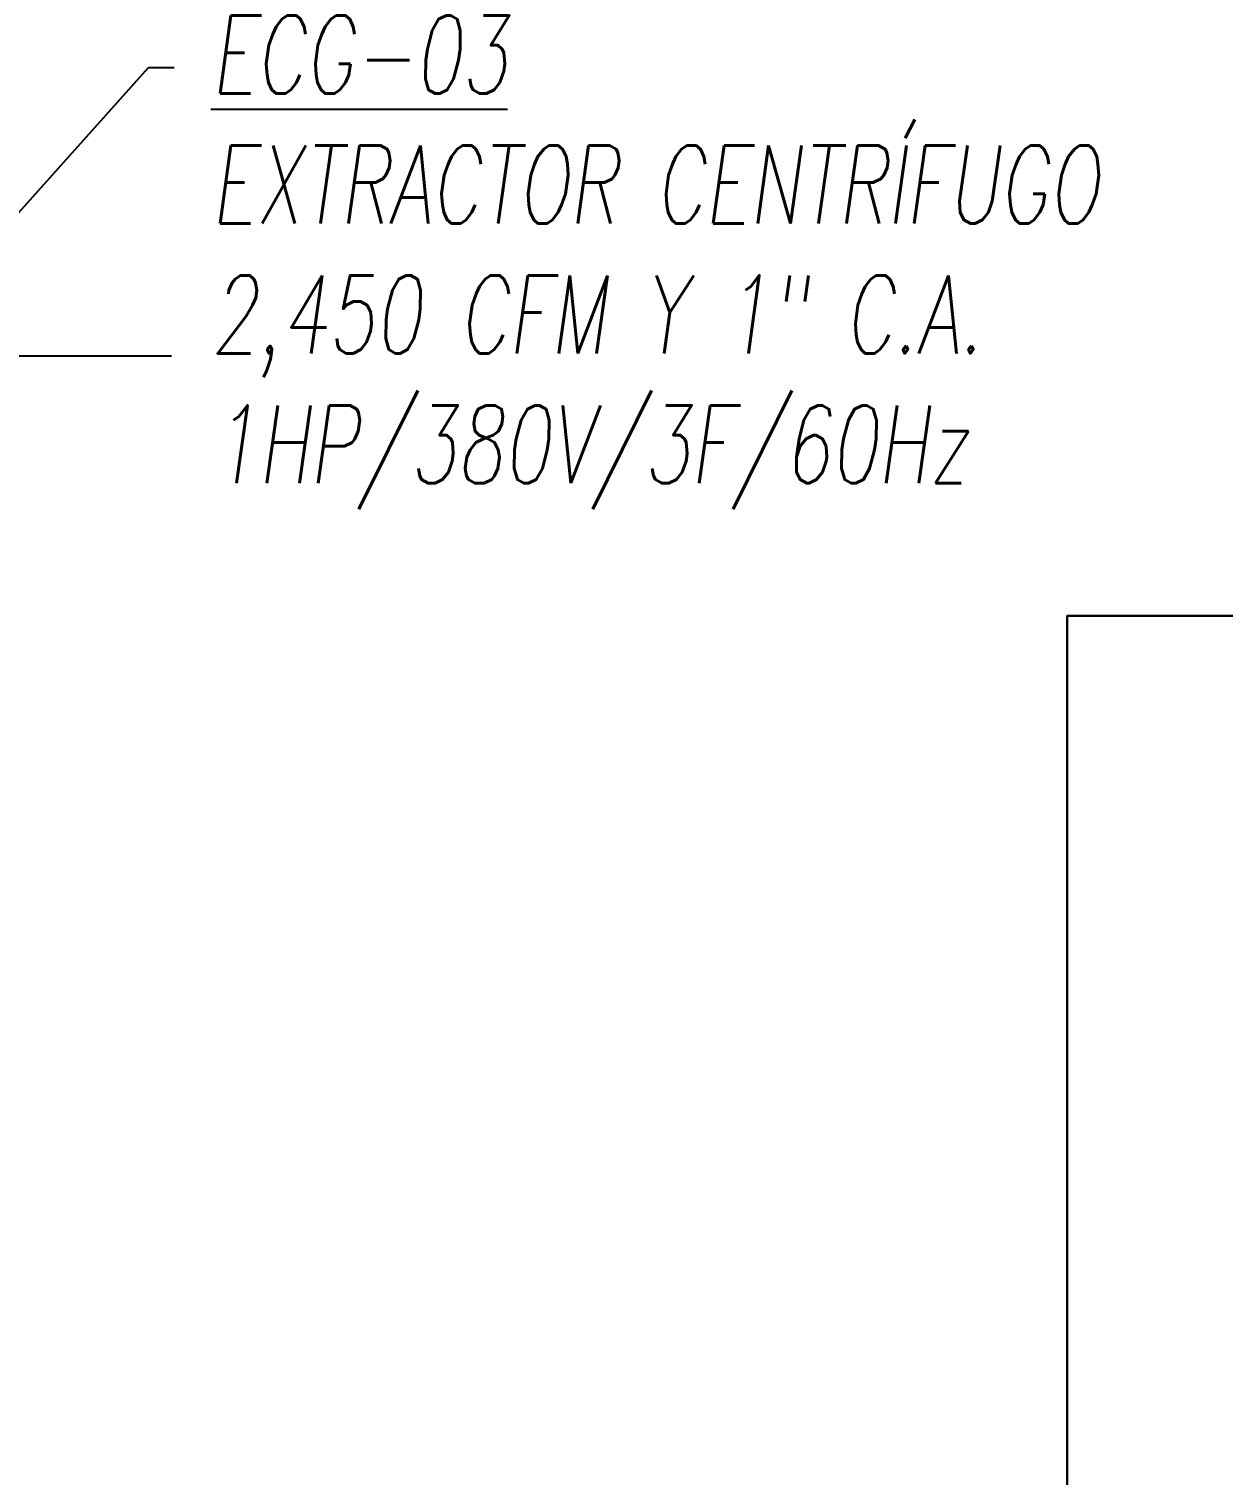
# Model space of a CAD drawing. Extents: x 226317 to 226469, y 8188101 to 8188260.
# Drawn here: x 226393.728 to 226396.027, y 8188239.256 to 8188242.04 of the extents above; entities that cross this region are included whole.
import ezdxf
from ezdxf import colors
from ezdxf.entities.mleader import LeaderData, LeaderLine
from ezdxf.math import Vec2, Vec3

# ---------------------------------------------------------------- set-up
doc = ezdxf.new("R2010")
doc.units = 0
doc.header["$LTSCALE"] = 15
doc.linetypes.add('CENTER', pattern=[2, 1.25, -0.25, 0.25, -0.25])
doc.layers.add('A-MUROS', color=252, linetype='Continuous', lineweight=30)
for name, color, linetype in [('A_50_CortesElev', 250, 'CENTER'), ('L3 Equipos y Ductos', 160, 'Continuous'), ('L6 Linea fina', 141, 'Continuous')]:
    doc.layers.add(name, color=color, linetype=linetype)
doc.styles.add('JNV ING', font='romans.shx', dxfattribs={"width": 0.7, "oblique": 8, "height": 0.15})

# ---------------------------------------------------------------- blocks, each defined once
blk = doc.blocks.new('Cortes-Elev.')
at = {"layer": 'A_50_CortesElev', "linetype": 'CENTER', "ltscale": 0.5}
blk.add_lwpolyline([(103.9309, 28.3545), (-19.0944, 28.3545)], dxfattribs=at)

msp = doc.modelspace()

# ---------------------------------------------------------------- linework, layer by layer
at = {"layer": 'A-MUROS'}
msp.add_lwpolyline([(226392.0515, 8188247.9096), (226395.6771, 8188247.9096), (226395.6771, 8188243.0599), (226393.0515, 8188243.0598), (226393.0515, 8188242.9098), (226398.3771, 8188242.9096), (226398.3771, 8188240.91), (226395.7271, 8188240.91), (226395.7271, 8188232.0596), (226389.8671, 8188232.0596), (226389.8671, 8188242.9097), (226392.0515, 8188242.9101), (226392.0515, 8188245.11), (226394.6771, 8188245.11), (226394.6771, 8188245.2594)], dxfattribs=at)

# ---------------------------------------------------------------- block references
at = {"layer": 'L3 Equipos y Ductos'}
msp.add_blockref('Cortes-Elev.', (226362.8621, 8188213.0552), dxfattribs=at)

# ---------------------------------------------------------------- next in the draw order: leaders
at = {"layer": 'L6 Linea fina'}
ml = msp.add_multileader_mtext('Standard', dxfattribs=at)
ml.set_content('{\\LECG-03\\P}EXTRACTOR CENTRÍFUGO\\P2,450 CFM Y 1" C.A.\\P1HP/380V/3F/60Hz', color=12, style='JNV ING')
ml.set_leader_properties(color=256, linetype='ByLayer', lineweight=-1)
ml.build(insert=Vec2(0, 0))
ml.multileader.update_dxf_attribs({"dogleg_length": 0.05, "arrow_head_size": 0.15})
ctx = ml.context
ctx.base_point, ctx.char_height, ctx.arrow_head_size, ctx.landing_gap_size, ctx.plane_origin = Vec3(226394.0084, 8188241.9654), 0.15, 0.15, 0.07, Vec3(226393.4195, 8188241.3627)
notes = []
notes.append((ctx, [(0, (1, 1, 0), (226393.9584, 8188241.9654), (1, 0), 0.05, [(0, [(226393.4195, 8188241.3627)], 0, [])])]))
ctx.mtext.insert, ctx.mtext.flow_direction = Vec3(226394.0784, 8188242.0654), 5
ctx.mtext.has_bg_fill, ctx.mtext.bg_color, ctx.mtext.bg_scale_factor, ctx.mtext.bg_transparency, ctx.mtext.use_window_bg_color = 1, -1027028792, 1.5, 0, 1
for ctx, leaders in notes:
    for number, flags, end, landing, length, lines in leaders:
        leader = LeaderData()
        leader.index, (leader.has_last_leader_line, leader.has_dogleg_vector, leader.attachment_direction) = number, flags
        leader.last_leader_point, leader.dogleg_vector, leader.dogleg_length = Vec3(end), Vec3(landing), length
        for number, points, colour, breaks in lines:
            line = LeaderLine()
            line.index, line.vertices, line.color, line.breaks = number, Vec3.list(points), colors.encode_raw_color(colour), breaks
            leader.lines.append(line)
        ctx.leaders.append(leader)

doc.saveas('drawing.dxf')
